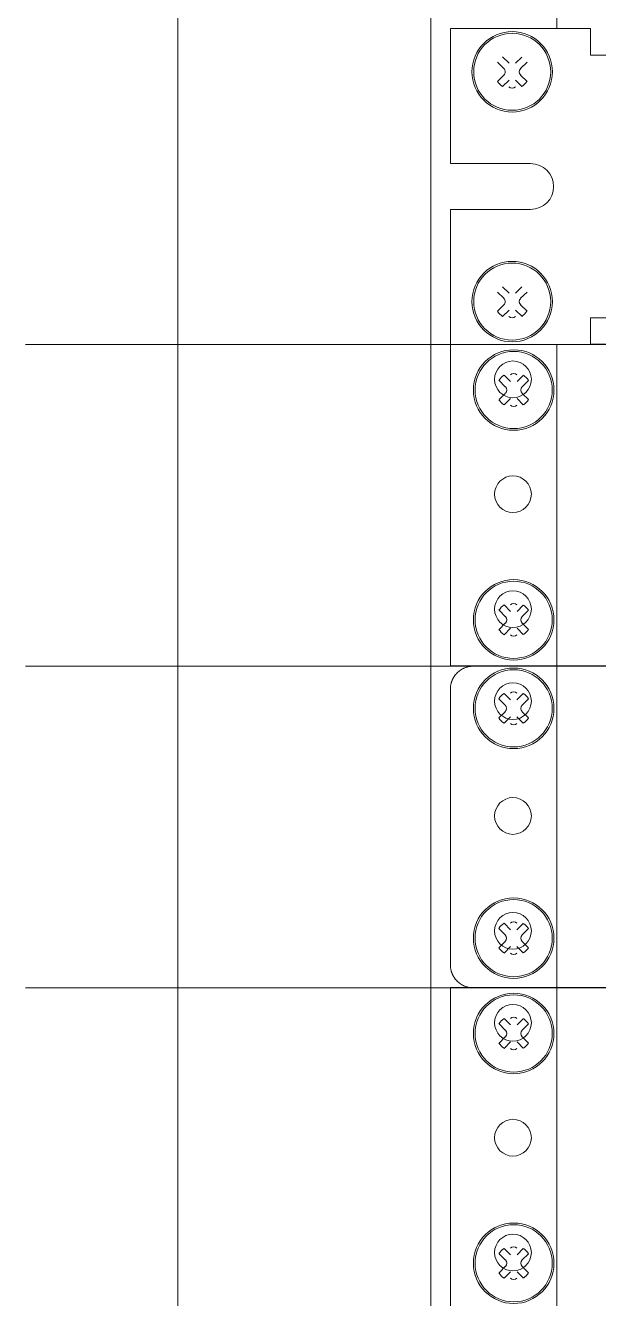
# Model space of a CAD drawing. Header units: millimetres. Extents: x -71336 to -33468, y -26189 to 22712.
# Drawn here: x -34597.8 to -34518.6, y -8463.9 to -8288 of the extents above; entities that cross this region are included whole.
import ezdxf

# ---------------------------------------------------------------- set-up
doc = ezdxf.new("R2010")
doc.units = ezdxf.units.MM
doc.set_wipeout_variables(frame=1)
doc.layers.add('SC - Equipment', color=7, linetype='Continuous', lineweight=13)
doc.layers.add('SC - Rack Layout - U-guides and centreline', color=5, linetype='Continuous', lineweight=13, plot=False)
doc.styles.add('ARIAL', font='arial.ttf')

# ---------------------------------------------------------------- blocks, each defined once
blk = doc.blocks.new('*U220')
at = {"layer": 'SC - Rack Layout - U-guides and centreline', "ltscale": 5}
blk.add_lwpolyline([(-300, 0), (300, 0)], dxfattribs=at)
blk = doc.blocks.new('*U221')
at = {"layer": 'SC - Rack Layout - U-guides and centreline', "color": 0, "linetype": 'ByBlock', "lineweight": -2, "transparency": 16777216}
for p in [(0, 1200.15), (0, 1155.7), (0, 1111.25)]:
    blk.add_blockref('*U220', p, dxfattribs=at)
blk = doc.blocks.new('*U284')
at = {"layer": 'SC - Equipment'}
for p, q in [((-279.3873, 1296.924), (-279.3873, 1252.474)), ((-244.4623, 1252.474), (-244.4623, 1296.924)), ((-227.076, 1296.924), (-227.076, 1252.474)), ((-279.3873, 1252.474), (-279.3873, 1208.024)), ((-244.4623, 1208.024), (-244.4623, 1252.474)), ((-227.076, 1252.474), (-227.076, 1208.024)), ((-279.3873, 1208.024), (-279.3873, 1163.574)), ((-244.4623, 1163.574), (-244.4623, 1208.024)), ((-227.076, 1208.024), (-227.076, 1163.574)), ((-279.3873, 1163.574), (-279.3873, 1119.124)), ((-244.4623, 1119.124), (-244.4623, 1163.574)), ((-227.076, 1163.574), (-227.076, 1119.124)), ((-279.3873, 1119.124), (-279.3873, 1074.674)), ((-244.4623, 1074.674), (-244.4623, 1119.124)), ((-227.076, 1119.124), (-227.076, 1074.674))]:
    blk.add_line(p, q, dxfattribs=at)
for centre in [(-233.11485, 1290.574), (-233.11485, 1274.699), (-233.11485, 1258.824), (-233.11485, 1246.124), (-233.11485, 1230.249), (-233.11485, 1214.374), (-233.11485, 1201.674), (-233.11485, 1185.799), (-233.11485, 1169.924), (-233.11485, 1157.224), (-233.11485, 1141.349), (-233.11485, 1125.474)]:
    blk.add_circle(centre, 2.54, dxfattribs=at)
at = {"ltscale": 5, "style": 'ARIAL', "flags": 1}
blk.add_attdef('UNITS', (470.5, 46), '', height=9.73997, dxfattribs=at)
blk = doc.blocks.new('1U SCREWS - RACK LAYOUT')
at = {"layer": 'SC - Equipment'}
for p, q in [((-233.73, 38.56), (-234.59, 39.42)), ((-232.99, 39.27), (-233.88, 40.16)), ((-231.24, 40.13), (-232.1, 39.27)), ((-230.5, 39.42), (-231.39, 38.56)), ((-233.73, 37.64), (-234.59, 36.78)), ((-230.5, 36.78), (-231.39, 37.64)), ((-232.99, 36.93), (-233.88, 36.04)), ((-231.24, 36.07), (-232.1, 36.93)), ((-233.73, 6.81), (-234.59, 7.67)), ((-232.99, 7.52), (-233.88, 8.41)), ((-231.24, 8.38), (-232.1, 7.52)), ((-230.5, 7.67), (-231.39, 6.81)), ((-233.73, 5.89), (-234.59, 5.03)), ((-230.5, 5.03), (-231.39, 5.89)), ((-232.99, 5.18), (-233.88, 4.29)), ((-231.24, 4.32), (-232.1, 5.18))]:
    blk.add_line(p, q, dxfattribs=at)
for centre, major_axis, start_param, end_param in [((-232.56, 38.1), (5.56, 0), 0, 6.283185), ((-232.56, 38.1), (5.33, 0), 0, 6.283185), ((-232.56, 38.1), (2.44, 0), 2.143456, 2.563819), ((-232.56, 39.73), (0.635, 0), 0.785399, 2.356195), ((-232.56, 38.1), (2.44, 0), 0.57266, 0.993023), ((-234.16, 38.1), (0.635, 0), 5.497788, 7.068584), ((-230.93, 38.1), (0.635, 0), 2.356195, 3.926991), ((-232.56, 38.1), (2.44, 0), 3.719366, 4.139729), ((-232.56, 36.47), (0.635, 0), 3.926991, 5.497787), ((-232.56, 38.1), (2.44, 0), 5.290163, 5.710525), ((-232.56, 6.35), (5.56, 0), 0, 6.283185), ((-232.56, 6.35), (5.33, 0), 0, 6.283185), ((-232.56, 6.35), (2.44, 0), 2.143456, 2.563819), ((-232.56, 7.98), (0.635, 0), 0.785399, 2.356195), ((-232.56, 6.35), (2.44, 0), 0.57266, 0.993023), ((-234.16, 6.35), (0.635, 0), 5.497788, 7.068584), ((-230.93, 6.35), (0.635, 0), 2.356195, 3.926991), ((-232.56, 6.35), (2.44, 0), 3.719366, 4.139729), ((-232.56, 4.72), (0.635, 0), 3.926991, 5.497787), ((-232.56, 6.35), (2.44, 0), 5.290163, 5.710525)]:
    blk.add_ellipse(centre, major_axis=major_axis, ratio=1, start_param=start_param, end_param=end_param, dxfattribs=at)
blk = doc.blocks.new('cisco-cbs350-24p-4x')
at = {"layer": 'SC - Equipment'}
for points in [[(-238.13, 44.45), (-238.22, 44.45), (-238.3, 44.45), (-238.38, 44.44), (-238.46, 44.43), (-238.54, 44.42), (-238.62, 44.41), (-238.7, 44.4), (-238.77, 44.38), (-238.85, 44.37), (-238.93, 44.35), (-239, 44.33), (-239.08, 44.31), (-239.15, 44.28), (-239.22, 44.26), (-239.3, 44.23), (-239.37, 44.2), (-239.44, 44.17), (-239.51, 44.13), (-239.58, 44.1), (-239.65, 44.06), (-239.78, 43.99), (-239.91, 43.9), (-240.03, 43.81), (-240.15, 43.72), (-240.27, 43.62), (-240.38, 43.51), (-240.48, 43.4), (-240.58, 43.29), (-240.68, 43.16), (-240.77, 43.04), (-240.85, 42.91), (-240.92, 42.78), (-240.96, 42.71), (-241, 42.64), (-241.03, 42.57), (-241.06, 42.5), (-241.09, 42.42), (-241.12, 42.35), (-241.14, 42.28), (-241.17, 42.2), (-241.19, 42.13), (-241.21, 42.05), (-241.23, 41.97), (-241.24, 41.9), (-241.26, 41.82), (-241.27, 41.74), (-241.28, 41.66), (-241.29, 41.58), (-241.3, 41.5), (-241.3, 41.42), (-241.31, 41.33), (-241.31, 41.25)], [(-241.31, 3.2), (-241.31, 3.12), (-241.3, 3.03), (-241.3, 2.95), (-241.29, 2.87), (-241.28, 2.79), (-241.27, 2.71), (-241.26, 2.63), (-241.24, 2.55), (-241.23, 2.48), (-241.21, 2.4), (-241.19, 2.32), (-241.17, 2.25), (-241.14, 2.17), (-241.12, 2.1), (-241.09, 2.03), (-241.06, 1.95), (-241.03, 1.88), (-241, 1.81), (-240.96, 1.74), (-240.92, 1.67), (-240.85, 1.54), (-240.77, 1.41), (-240.68, 1.29), (-240.58, 1.16), (-240.48, 1.05), (-240.38, 0.94), (-240.27, 0.83), (-240.15, 0.73), (-240.03, 0.64), (-239.91, 0.55), (-239.78, 0.46), (-239.65, 0.39), (-239.58, 0.35), (-239.51, 0.32), (-239.44, 0.28), (-239.37, 0.25), (-239.3, 0.22), (-239.22, 0.19), (-239.15, 0.17), (-239.08, 0.14), (-239, 0.12), (-238.93, 0.1), (-238.85, 0.08), (-238.77, 0.07), (-238.7, 0.05), (-238.62, 0.04), (-238.54, 0.03), (-238.46, 0.02), (-238.38, 0.01), (-238.3, 0), (-238.22, 0), (-238.13, 0)]]:
    blk.add_lwpolyline(points, dxfattribs=at)
at = {"layer": 'SC - Equipment', "flags": 128}
for points in [[(238.12, 44.45), (-238.13, 44.45)], [(-241.31, 41.25), (-241.31, 3.2)], [(-238.13, 0), (238.12, 0)]]:
    blk.add_lwpolyline(points, dxfattribs=at)
at = {"layer": 'SC - Equipment'}
blk.add_blockref('1U SCREWS - RACK LAYOUT', (-0.01, 0.52), dxfattribs=at)
blk = doc.blocks.new('1U BRUSH PLATE - RACK LAYOUT')
at = {"layer": 'SC - Equipment'}
for p, q in [((-241.3, 0.05), (-241.3, 44.5)), ((-241.3, 44.5), (241.3, 44.5)), ((-233.73, 38.61), (-234.59, 39.47)), ((-232.99, 39.32), (-233.88, 40.21)), ((-231.24, 40.18), (-232.1, 39.32)), ((-230.5, 39.47), (-231.39, 38.61)), ((-233.73, 37.69), (-234.59, 36.83)), ((-232.99, 36.98), (-233.88, 36.09)), ((-231.24, 36.12), (-232.1, 36.98)), ((-230.5, 36.83), (-231.39, 37.69)), ((-233.73, 6.86), (-234.59, 7.72)), ((-232.99, 7.57), (-233.88, 8.46)), ((-231.24, 8.43), (-232.1, 7.57)), ((-230.5, 7.72), (-231.39, 6.86)), ((-233.73, 5.94), (-234.59, 5.08)), ((-230.5, 5.08), (-231.39, 5.94)), ((-232.99, 5.23), (-233.88, 4.34)), ((-231.24, 4.37), (-232.1, 5.23)), ((241.3, 0.05), (-241.3, 0.05))]:
    blk.add_line(p, q, dxfattribs=at)
for centre, major_axis, start_param, end_param in [((-232.56, 38.15), (5.56, 0), 0, 6.283185), ((-232.56, 38.15), (5.33, 0), 0, 6.283185), ((-232.56, 39.78), (0.635, 0), 0.785399, 2.356195), ((-232.56, 38.15), (2.44, 0), 2.143456, 2.563819), ((-232.56, 38.15), (2.44, 0), 0.57266, 0.993023), ((-234.16, 38.15), (0.635, 0), 5.497788, 7.068584), ((-230.93, 38.15), (0.635, 0), 2.356195, 3.926991), ((-232.56, 38.15), (2.44, 0), 3.719366, 4.139729), ((-232.56, 36.52), (0.635, 0), 3.926991, 5.497787), ((-232.56, 38.15), (2.44, 0), 5.290163, 5.710525), ((-232.56, 6.4), (5.56, 0), 0, 6.283185), ((-232.56, 6.4), (5.33, 0), 0, 6.283185), ((-232.56, 6.4), (2.44, 0), 2.143456, 2.563819), ((-232.56, 8.03), (0.635, 0), 0.785399, 2.356195), ((-232.56, 6.4), (2.44, 0), 0.57266, 0.993023), ((-234.16, 6.4), (0.635, 0), 5.497788, 7.068584), ((-230.93, 6.4), (0.635, 0), 2.356195, 3.926991), ((-232.56, 6.4), (2.44, 0), 3.719366, 4.139729), ((-232.56, 4.77), (0.635, 0), 3.926991, 5.497787), ((-232.56, 6.4), (2.44, 0), 5.290163, 5.710525)]:
    blk.add_ellipse(centre, major_axis=major_axis, ratio=1, start_param=start_param, end_param=end_param, dxfattribs=at)
blk = doc.blocks.new('A$C7AF64265')
at = {"lineweight": 0}
for p, q in [((-0.43, 1.17), (-1.32, 2.05)), ((1.32, 2.03), (0.46, 1.17)), ((-1.17, 0.46), (-2.03, 1.32)), ((2.05, 1.32), (1.17, 0.46)), ((-1.17, -0.46), (-2.03, -1.32)), ((-0.43, -1.17), (-1.32, -2.05)), ((1.32, -2.03), (0.46, -1.17)), ((2.05, -1.32), (1.17, -0.46))]:
    blk.add_line(p, q, dxfattribs=at)
for centre, major_axis, start_param, end_param in [((0, 0), (3.93, 3.93), 5.497787, 11.780972), ((0, 0), (3.76, 3.76), 5.497787, 11.780972), ((-1.6, 0), (-0.448, 0.448), 3.141593, 4.71239), ((1.62, 0), (0.448, 0.448), 1.570797, 3.141593), ((0, 0), (-1.72, 1.72), 1.363172, 1.783535), ((0, 0), (1.72, 1.72), 4.504765, 4.925127), ((0, -1.62), (0.448, 0.448), 3.141593, 4.712389)]:
    blk.add_ellipse(centre, major_axis=major_axis, ratio=1, start_param=start_param, end_param=end_param, dxfattribs=at)
blk = doc.blocks.new('PATCH PANEL - RJ45 24')
blk.add_wipeout([(-241.3, 43.63), (-221.97, 43.63), (-221.97, 0), (-241.3, 0)])
at = {"layer": 'SC - Equipment'}
for p, q in [((-241.3, 24.99), (-241.3, 43.63)), ((-241.3, 43.63), (-221.97, 43.63)), ((-221.97, 43.63), (-221.97, 39.96)), ((-221.97, 39.96), (-219.44, 39.96)), ((-241.3, 24.99), (-230.22, 24.99)), ((-241.3, 0), (-241.3, 18.65)), ((-241.3, 18.65), (-230.22, 18.65)), ((-221.97, 3.68), (-221.97, 0)), ((-219.44, 3.68), (-221.97, 3.68)), ((-221.97, 0), (-241.3, 0))]:
    blk.add_line(p, q, dxfattribs=at)
blk.add_arc((-230.22, 21.82), 3.17, 270, 90, dxfattribs=at)
for p in [(-232.77, 37.67), (-232.77, 5.92)]:
    blk.add_blockref('A$C7AF64265', p, dxfattribs=at)

msp = doc.modelspace()

# ---------------------------------------------------------------- block references
msp.add_blockref('cisco-cbs350-24p-4x', (-34297.756, -8420.928))
at = {"layer": 'SC - Equipment'}
msp.add_blockref('*U284', (-34297.305, -9582.978), dxfattribs=at)
at = {"layer": 'SC - Equipment', "ltscale": 5}
for p in [(-34297.756, -8376.478), (-34297.756, -8465.378)]:
    msp.add_blockref('1U BRUSH PLATE - RACK LAYOUT', p, dxfattribs=at)
at = {"layer": 'SC - Rack Layout - U-guides and centreline'}
msp.add_blockref('*U221', (-34297.756, -9532.178), dxfattribs=at)

# ---------------------------------------------------------------- next in the draw order: block references
at = {"layer": 'SC - Equipment', "color": 1}
msp.add_blockref('PATCH PANEL - RJ45 24', (-34297.756, -8332.028), dxfattribs=at)

doc.saveas('drawing.dxf')
